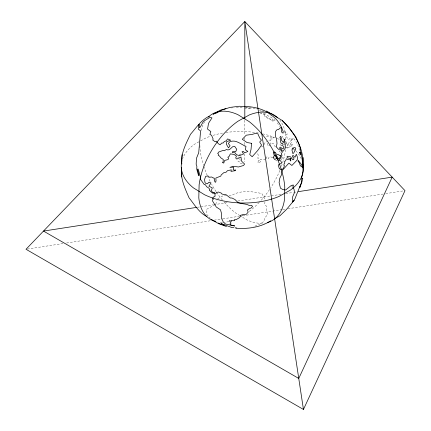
<?xml version="1.0" encoding="UTF-8"?>
<svg xmlns="http://www.w3.org/2000/svg" width="431" height="431" viewBox="0 0 431 431"><rect width="100%" height="100%" fill="white"/><g stroke="black" fill="none" stroke-linecap="round" stroke-linejoin="round"><path stroke-width="0.32" stroke-dasharray="2.15 1.62" d="M199.941 145.7L199.892 147.639A61.105 35.1 61 0 0 203.54 165.552M267.414 143.151L267.355 145.608L268.896 145.71L270.361 145.236M285.705 143.205L285.866 136.74A61.105 34.981 -58.3 0 0 279.881 120.174M265.017 201.778L264.564 204.24L266.288 206.066L266.821 210.705L267.931 214.207L264.268 218.56L264.031 221.448L259.166 224.47L253.288 226.798M281.826 138.13L282.37 136.32L283.986 139.563M215.726 204.316L217.014 200.641M286.049 143.561L286.507 142.349L285.608 141.449M278.076 122.63L277.731 123.546L279.627 126.498M280.985 160.16L281.454 159.044M266.105 158.7L266.891 156.862L267.716 157.159L268.448 158.592L268.879 157.584L270.959 156.959L272.678 157.778M237.912 157.827L238.37 156.782M264.095 144.568L264.876 142.871L266.153 142.316L266.751 141.373M239.124 155.812L240.261 154.363M281.847 158.63L283.038 157.396L282.397 155.02M239.539 154.605L240.643 153.883M261.375 146.928L263.023 146.007M198.912 141.804L194.343 144.337A61.105 35.757 1.4 0 0 182.62 158.71M200.625 140.856L205.759 138.006A61.105 35.757 1.4 0 1 210.57 136.185M217.655 198.804L223.274 195.685L226.474 195.766M242.831 215.414L241.118 216.362L246.683 219.794A61.105 35.1 61 0 0 264.219 223.161M215.139 204.623L206.266 209.509L206.476 214.185L210.398 218.35M265.577 158.931L263.476 159.836L260.529 159.659L259.473 158.603L257.657 158.15L258.341 156.992L258.191 154.821L257.296 153.425L257.113 152.267M197.215 207.295L213.183 204.822M213.851 204.72L227.827 202.559M237.804 201.013L281.06 194.322M285.715 193.6L293.037 192.468M293.705 192.366L297.029 191.854M27.342 249.07L63.244 243.515M66.568 243.003L210.845 220.683M214.169 220.166L222.148 218.932M222.816 218.829L239.437 216.26M242.761 215.742L281.987 209.676M282.655 209.574L285.311 209.159M287.973 208.749L383.051 194.042M385.707 193.632L403.658 190.852M236.28 107.448L238.095 107.249L243.364 107.847M231.452 107.939L232.648 107.836M242.373 163.43L240.326 163.581L239.307 161.657L238.09 161.49L237.869 159.465M266.412 136.611L270.145 136.541L271.363 138.006L272.16 136.913L274.008 137.451L272.775 138.927L269.52 139.105L269.504 139.768L270.646 140.738L268.098 140.274M229.028 195.83L230.946 195.879C240.056 189.909 251.812 191.17 261.903 193.621L265.361 199.936M275.91 146.314L274.779 146.217L274.294 144.121L270.42 142.709L270.743 144.487M245.864 107.271L248.251 107.513M244.733 107.545L249.7 108.1L251.111 108.995L244.673 108.057M249.447 107.631L257.14 109.027M284.428 146.89L286.109 147.472M286.669 147.661L287.789 148.048L287.886 147.682L286.793 147.143M263.912 111.424L259.677 110.191L261.585 112.599M281.702 145.543L280.064 144.73L280.075 144.207L282.03 145.414M261.472 111.155L262.285 111.564M286.259 143.55L291.27 146.637A61.105 35.757 1.4 0 1 293.419 148.469M240.002 215.678L235.552 212.93A61.105 35.1 61 0 1 224.045 202.01M275.684 160.063L276.998 160.989M264.068 112.965L268.723 116.241L269.553 116.354L272.866 118.536L272.101 118.994L273.685 120.346L275.118 120.917L274.143 119.77L274.687 119.834L274.256 119.225M279.116 150.758L280.759 152.886M239.447 158.716L240.541 160.477M284.508 131.223L285.171 133.12L285.936 133.588L285.306 131.73L287.326 134.133L286.092 134.709L286.173 136.385L288.495 139.649L290.354 138.243L291.2 139.956L290.596 141.427L289.298 141.815L288.522 144.137L290.316 143.9L291.809 142.063L291.582 137.947L292.816 139.698L292.574 138.642L293.295 138.039C296.474 141.632 298.802 145.942 299.567 150.699M244.813 120.271L244.813 135.043M244.813 137.731L244.813 139.746M244.813 142.429L244.813 146.459M244.813 153.845L244.813 161.905M285.543 149.67A61.105 34.981 -58.3 0 1 281.254 166.792M279.854 170.412A61.105 34.981 -58.3 0 1 270.975 187.399M269.504 189.624A61.105 34.981 -58.3 0 1 259.699 201.907M259.263 202.371A61.105 34.981 -58.3 0 1 248.881 211.702M228.856 221.609A61.105 34.981 -58.3 0 1 224.459 222.299M222.401 222.401A61.105 34.981 -58.3 0 1 218.425 222.159M222.385 200.059A61.105 35.1 61 0 1 216.486 192.183M216.12 191.639A61.105 35.1 61 0 1 211.637 184.269M210.059 181.311A61.105 35.1 61 0 1 207.753 176.538M207.219 175.342A61.105 35.1 61 0 1 203.734 166.167M201.013 130.641A61.105 35.1 61 0 1 204.709 121.617M213.103 135.372A61.105 35.757 1.4 0 1 223.42 132.937M225.979 132.527A61.105 35.757 1.4 0 1 255.648 132.565M256.3 132.662A61.105 35.757 1.4 0 1 260.184 133.335M262.721 133.869A61.105 35.757 1.4 0 1 274.8 137.484M277.23 138.464A61.105 35.757 1.4 0 1 279.568 139.504M293.931 148.943A61.105 35.757 1.4 0 1 295.391 150.387M295.855 150.877A61.105 35.757 1.4 0 1 301.124 158.484M258.331 160.715L257.959 162.298L259.026 163.344L260.987 160.962L258.331 160.715M264.257 114.657L264.348 115.729L265.588 117.119L271.568 120.26L272.796 121.429L273.249 120.874L265.658 116.262L264.952 114.953L263.433 113.542L260.577 113.585L264.257 114.657M292.929 144.514L288.528 147.671L287.768 147.203L287.224 145.209L292.207 144.073L292.929 144.514"/><path stroke-width="0.65" d="M206.88 216.648C198.971 212.553 194.349 204.472 188.993 197.705C184.915 188.185 180.104 178.24 181.71 167.611M181.823 164.012C180.654 153.312 186.025 143.642 190.486 134.294C196.186 127.824 201.158 119.947 209.245 116.225M302.955 166.889C304.518 149.234 294.68 132.441 282.24 120.599M181.505 176.942L181.661 170.477M182.027 154.681L181.866 161.146A61.105 35.757 1.4 0 0 193.39 187.862L204.526 194.726A61.105 35.757 1.4 0 0 278.9 196.493L290.322 190.163A61.105 35.757 1.4 0 0 302.998 164.022L303.16 157.552M266.547 111.004L282.289 120.54L288.538 127.167L295.741 136.751L299.405 145.258L300.693 149.385L300.095 152.957L299.685 152.24L300.035 154.174L300.779 154.837L300.547 152.429L300.741 152.714L301 152.439C301.77 157.035 302.955 161.948 302.239 166.544L301.635 164.782L298.187 160.235L298.063 161.081L299.502 163.139L300.046 165.041L300.994 166.388L302.012 166.808L302.551 167.88L303.031 166.889L302.864 163.899L303.09 164.281L302.918 171.463L301.517 178.563L301.619 182.097L294.949 198.788L294.023 200.512L292.455 202.08L292.703 196.66L294.54 192.485L293.985 189.155L292.859 187.835L293.446 185.276L293.021 184.851L291.906 186.106L291.372 185.378L285.618 189.996L283 189.618L280.473 188.218L279.105 182.566L279.821 178.159L281.572 174.668L281.599 172.96L282.343 170.423L288.889 163.117L291.895 165.466L296.862 160.364L297.568 158.91L297.546 157.412L296.329 154.255L294.993 157.272L292.881 155.289L292.466 156.787L293.926 158.085L293.737 159.605L292.789 159.782L290.634 156.873L287.315 156.237L286.96 157.078L287.736 157.929L291.06 158.603L290.273 159.061L290.828 159.869L290.715 161.032L290.208 159.809L287.978 159.61L286.308 158.716L285.608 160.86L284.546 161.339L284.767 163.037L284.029 164.006L283.894 165.493L284.519 165.746L283.431 168.187L282.208 169.48L281.281 169.087L280.134 169.426L279.746 168.596L279.315 168.623L278.232 164.981L281.75 163.026L280.775 161.038L279.908 160.451L278.857 160.715L278.539 159.987L279.956 159.378L279.503 158.775L280.743 158.344L281.852 155.095L281.292 153.856L282.337 152.1L280.5 149.772L280.796 148.329L282.251 150.942L283.302 151.071L285.327 147.919L286.103 147.785L284.778 144.304L285.543 144.283L284.061 142.149L284.983 139.111L283.296 142.526L281.395 140.059L281.055 136.891L280.489 136.368L279.859 137.543L280.662 139.105L280.479 141.788L281.314 143.501L282.628 143.453L283.086 144.293L282.585 145.328L283.862 147.424L283.011 148.954L280.225 147.084L279.751 147.574L279.838 148.824L279.326 149.417L278.615 149.428L276.379 146.955L277.009 143.372L276.503 138.41L275.635 136.966L275.657 131.336L277.047 129.672L278.437 129.612L280.565 127.587L281.227 127.673L281.416 131.897L283.027 133.184L283.312 132.069C281.184 125.087 277.047 118.606 270.641 114.786A24.729 11.389 6.8 0 0 248.224 106.619L239.173 106.263L230.041 107.4L222.051 109.948L216.594 112.976L213.076 114.199L220.268 110.212L225.919 108.607M300.03 186.305L299.933 187.41L301.867 182.146L302.751 178.122L302.298 178.8M303.446 409.45L404.989 190.647L244.813 21.55L26.011 249.274L303.446 409.45L244.819 21.555L244.813 118.929M294.179 200.2L286.507 209.423L279.988 215.737L275.42 218.275M270.851 220.807C260.507 227.288 248.003 229.179 235.989 228.193M196.547 207.397L43.499 231.075L298.758 378.445L392.188 177.13L298.36 191.644M233.774 227.692L231.813 227.52L221.302 223.641L224.233 225.16L216.922 222.789L211.271 219.271M235.078 227.81L236.387 227.924M218.113 223.495L226.544 226.566M300.192 148.663L300.693 149.385M208.329 117.065A61.105 35.1 61 0 1 237.977 114.705L249.113 121.569A61.105 35.1 61 0 1 284.772 186.86L284.449 199.79A61.105 35.1 61 0 1 267.322 222.563M215.92 221.658A61.105 34.981 -58.3 0 1 198.799 197.759L199.117 184.829A61.105 34.981 -58.3 0 1 237.837 121.3L249.258 114.969A61.105 34.981 -58.3 0 1 277.785 117.852M209.816 190.173L209.805 190.615L211.287 192.097L213.167 193.487L213.566 192.926L214.385 193.228L215.058 194.462L215.01 196.347L213.248 197.215L212.639 198.465L213.291 199.478L212.612 199.752L212.575 201.078L216.287 207.025L220.5 209.795L221.362 212.962L221.475 217.984L223.317 222.084L225.569 224.055L234.728 225.968L230.752 224.998L229.971 223.948L231.016 223.134L229.335 220.624L231.582 221.2L231.258 220.597L233.914 220.737L234.814 220.333L234.178 219.762L236.166 219.6L239.086 217.941L240.617 216.432L240.223 215.419L243.66 214.401L246.252 214.358L248.154 212.192L247.464 209.978L249.398 208.599L251.327 207.904L252.544 206.411L251.537 205.269L249.474 205.544C245.945 203.48 241.839 204.132 238.047 202.64L235.062 199.575L232.056 198.039L230.235 197.969L226.049 194.683L224.104 194.65L221.749 193.902L221.259 193.099L218.528 192.032L216.319 192.544L216.303 193.207L215.306 193.454L214.471 192.555L212.569 192.258L211.314 190.717L212.311 187.894L208.895 186.165L211.028 182.927L208.9 182.275L207.381 183.843L205.63 183.326L204.908 182.259L204.59 179.431L205.657 176.29L207.968 175.929L209.692 177.389L211.098 176.925L212.871 177.491L213.194 178.095L213.997 177.981L214.579 178.903L214.191 179.786L214.988 181.957L215.689 182.232L216.028 180.778L215.845 178.041L220.871 176.063L221.098 175.051L223.791 172.669L226.13 172.184L227.466 170.692L231.355 169.836L230.978 171.414L235.59 170.601L235.649 169.938L234.222 170.234L233.144 169.421L233.737 167.918L233.597 167.109L229.89 167.427L232.999 166.274L238.521 166.975L243.574 165.477L244.603 164.049L241.565 161.135L240.972 156.997L236.802 159.071L235.66 157.978L236.441 156.243L234.173 154.422L230.332 153.883L229.012 156.572L227.8 157.191L228.656 158.204L228.074 159.578L224.583 160.451L223.77 163.069L222.364 162.557L223.113 161.986L223.258 159.454L220.871 157.875L219.508 156.07L218.21 155.332L218.442 154.007L217.671 153.603L218.738 152.014L223.306 150.354L224.228 150.742L226.555 149.487L227.837 149.956L229.556 149.562L232.713 146.696L234.739 146.427L236.77 149.363L235.692 151.712L232.918 151.308L232.239 152.488L235.035 152.768L236.554 154.772L239.577 155.613L243.607 153.969L242.087 151.728L243.262 151.367L244.673 152.833L247.847 151.475L245.379 149.746L245.982 146.395C240.816 144.374 235.752 139.121 229.788 141.804L228.322 143.534L230.068 145.77L228.489 147.86L226.437 144.342L226.614 141.691L230.698 140.215L227.616 138.911L226.124 140.862L224.341 141.551L222.951 143.167L221.97 142.898L220.058 144.789L218.345 143.733L216.27 141.152L215.026 141.686L212.688 140.01L213.14 139.051L211.551 135.237L209.865 134.461L210.845 131.563L207.548 129.09L208.55 123.266L211.955 117.922L210.306 117.194L204.289 120.858L202.996 122.108L200.032 127.366L199.397 127.738L199.316 124.295L198.707 124.661L198.222 129.009L200.604 130.965L198.713 152.752L196.498 158.225L196.148 164.243L196.87 166.323L196.73 169.054L198.578 175.627L199.014 175.406L197.49 169.173L198.141 169.017L200.684 177.804L200.329 179.102L204.283 184.63L205.355 184.705L206.691 186.768L209.003 188.202L209.816 190.173M251.548 143.329L251.041 149.363L249.738 154.54L252.173 156.733L257.733 150.462L261.585 145.042L259.683 142.036L261.439 140.161L259.71 137.958L257.857 133.836L255.912 133.249L252.221 134.402L246.246 135.194L242.287 139.272L246.99 142.499L251.548 143.329M280.678 155.882L280.533 157.094L277.564 159.443L278.011 158.069L277.165 157.827L277.365 157.116L276.228 155.095L275.447 155.526L274.003 154.713L273.329 152.509L274.315 151.76L274.725 152.768L275.506 152.337L276.088 154.002L279.008 154.912L279.288 155.537L280.274 155.305L280.678 155.882M292.256 148.63L292.002 150.198L292.8 153.495L293.635 153.14L295.828 148.668L295.122 147.564L293.716 147.553L293.134 149.196L292.256 148.63M276.47 158.215L274.827 159.621L273.055 157.31L274.035 157.051L273.674 156.167L274.375 155.607L275.544 156.006L276.47 158.215"/></g></svg>
